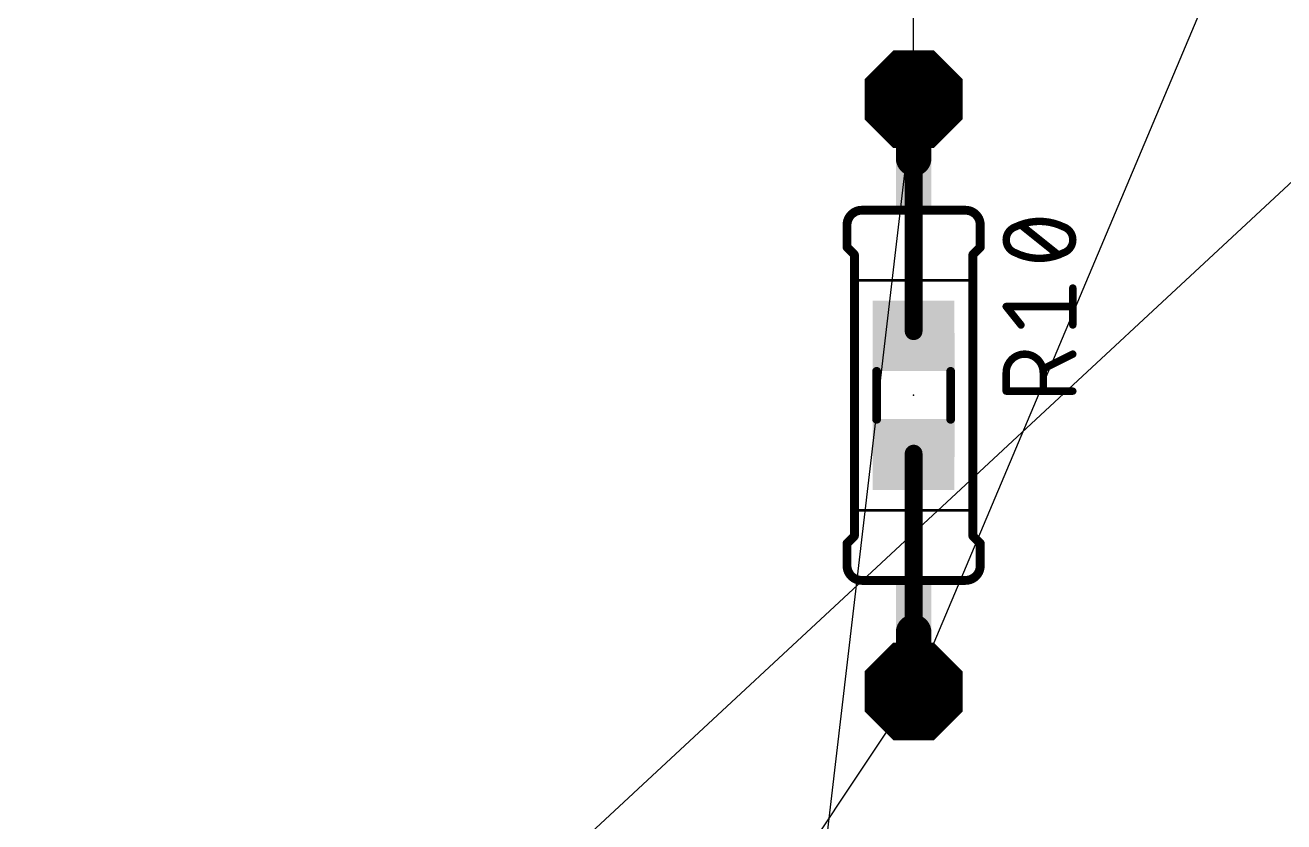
# Model space of a CAD drawing. Extents: x -123 to 102, y -1 to 117.
# Drawn here: x 25.4 to 46.99, y 13 to 26.67 of the extents above; entities that cross this region are included whole.
import ezdxf

# ---------------------------------------------------------------- set-up
doc = ezdxf.new("R2010")
doc.units = 0
for name, color, linetype in [('1', 12, 'CONTINUOUS'), ('17', 110, 'CONTINUOUS'), ('19', 53, 'CONTINUOUS'), ('21', 253, 'CONTINUOUS'), ('23', 53, 'CONTINUOUS'), ('25', 253, 'CONTINUOUS'), ('39', 12, 'CONTINUOUS'), ('51', 253, 'CONTINUOUS')]:
    doc.layers.add(name, color=color, linetype=linetype)

# ---------------------------------------------------------------- blocks, each defined once
blk = doc.blocks.new('RECT')
blk.add_solid([(-0.5, -0.5), (0.5, -0.5), (-0.5, 0.5), (0.5, 0.5)])
blk = doc.blocks.new('OCTAGONP')
at = {"const_width": 0.5}
blk.add_lwpolyline([(-0.25, -0.1036), (-0.25, 0.1036), (-0.1036, 0.25), (0.1036, 0.25), (0.25, 0.1036), (0.25, -0.1036), (0.1036, -0.25), (-0.1036, -0.25), (-0.25, -0.1036), (-0.25, 0.1036)], dxfattribs=at)

msp = doc.modelspace()

# ---------------------------------------------------------------- linework, layer by layer
at = {"layer": '1', "const_width": 0.3048}
for points in [[(40.64, 24.82), (40.64, 21.42)], [(40.64, 19.32), (40.64, 15.22)]]:
    msp.add_lwpolyline(points, dxfattribs=at)
at = {"layer": '1', "const_width": 0.1524}
for points in [[(40.7162, 24.82, 1), (40.5638, 24.82)], [(40.5638, 21.42, 1), (40.7162, 21.42)], [(40.7162, 19.32, 1), (40.5638, 19.32)], [(40.5638, 15.22, 1), (40.7162, 15.22)]]:
    msp.add_lwpolyline(points, format="xyb", dxfattribs=at)
at = {"layer": '19'}
for p, q in [((40.64, 15.24), (65.786, 74.93)), ((25.4, 3.81), (60.96, 36.83)), ((40.64, 25.4), (40.64, 27.94)), ((38.1, 3.81), (40.64, 25.4)), ((33.02, 3.81), (40.64, 15.24))]:
    msp.add_line(p, q, dxfattribs=at)
at = {"layer": '21'}
for points, const_width in [([(39.751, 23.495, 0.4142), (39.497, 23.241)], 0.1524), ([(39.751, 23.5331, 1), (39.751, 23.4569)], 0.0762), ([(39.751, 23.4569, 1), (39.751, 23.5331)], 0.0762), ([(41.783, 23.241, 0.4142), (41.529, 23.495)], 0.1524), ([(41.529, 23.5331, 1), (41.529, 23.4569)], 0.0762), ([(41.529, 23.4569, 1), (41.529, 23.5331)], 0.0762), ([(39.5351, 23.241, 1), (39.4589, 23.241)], 0.0762), ([(41.8211, 23.241, 1), (41.7449, 23.241)], 0.0762), ([(39.4589, 23.241, 1), (39.5351, 23.241)], 0.0762), ([(41.7449, 23.241, 1), (41.8211, 23.241)], 0.0762), ([(39.4589, 22.86, 1), (39.5351, 22.86)], 0.0762), ([(39.5239, 22.8869, 1), (39.4701, 22.8331)], 0.0762), ([(41.7449, 22.86, 1), (41.8211, 22.86)], 0.0762), ([(41.8099, 22.8331, 1), (41.7561, 22.8869)], 0.0762), ([(39.6621, 22.733, 1), (39.5859, 22.733)], 0.0762), ([(39.5971, 22.7061, 1), (39.6509, 22.7599)], 0.0762), ([(41.6941, 22.733, 1), (41.6179, 22.733)], 0.0762), ([(41.6291, 22.7599, 1), (41.6829, 22.7061)], 0.0762), ([(39.5859, 17.907, 1), (39.6621, 17.907)], 0.0762), ([(39.6509, 17.8801, 1), (39.5971, 17.9339)], 0.0762), ([(41.6179, 17.907, 1), (41.6941, 17.907)], 0.0762), ([(41.6829, 17.9339, 1), (41.6291, 17.8801)], 0.0762), ([(39.5351, 17.78, 1), (39.4589, 17.78)], 0.0762), ([(39.4701, 17.8069, 1), (39.5239, 17.7531)], 0.0762), ([(41.8211, 17.78, 1), (41.7449, 17.78)], 0.0762), ([(41.7561, 17.7531, 1), (41.8099, 17.8069)], 0.0762), ([(39.497, 17.399, 0.4142), (39.751, 17.145)], 0.1524), ([(39.5351, 17.399, 1), (39.4589, 17.399)], 0.0762), ([(39.4589, 17.399, 1), (39.5351, 17.399)], 0.0762), ([(41.529, 17.145, 0.4142), (41.783, 17.399)], 0.1524), ([(41.8211, 17.399, 1), (41.7449, 17.399)], 0.0762), ([(41.7449, 17.399, 1), (41.8211, 17.399)], 0.0762), ([(39.751, 17.1831, 1), (39.751, 17.1069)], 0.0762), ([(39.751, 17.1069, 1), (39.751, 17.1831)], 0.0762), ([(41.529, 17.1831, 1), (41.529, 17.1069)], 0.0762), ([(41.529, 17.1069, 1), (41.529, 17.1831)], 0.0762)]:
    msp.add_lwpolyline(points, format="xyb", dxfattribs=dict(at, const_width=const_width))
at = {"layer": '21', "const_width": 0.1524}
for points in [[(39.751, 23.495), (41.529, 23.495)], [(39.497, 23.241), (39.497, 22.86)], [(41.783, 23.241), (41.783, 22.86)], [(39.624, 22.733), (39.497, 22.86)], [(41.656, 22.733), (41.783, 22.86)], [(39.624, 17.907), (39.624, 22.733)], [(41.656, 17.907), (41.656, 22.733)], [(39.624, 17.907), (39.497, 17.78)], [(41.656, 17.907), (41.783, 17.78)], [(39.497, 17.399), (39.497, 17.78)], [(41.783, 17.399), (41.783, 17.78)], [(39.751, 17.145), (41.529, 17.145)]]:
    msp.add_lwpolyline(points, dxfattribs=at)
at = {"layer": '23'}
msp.add_point((40.64, 20.32), dxfattribs=at)
at = {"layer": '25'}
for points, const_width in [([(42.799, 23.3045, 0.1139), (42.3863, 23.2093)], 0.127), ([(43.2118, 23.2093, 0.1139), (42.799, 23.3045)], 0.127), ([(42.799, 23.3362, 1), (42.799, 23.2728)], 0.0635), ([(42.799, 23.2728, 1), (42.799, 23.3362)], 0.0635), ([(42.3863, 23.2093, 0.3205), (42.2275, 22.987)], 0.127), ([(42.3723, 23.2378, 1), (42.4002, 23.1807)], 0.0635), ([(42.3965, 23.1792, 1), (42.376, 23.2393)], 0.0635), ([(42.5013, 23.2658, 1), (42.4617, 23.2162)], 0.0635), ([(43.222, 23.2393, 1), (43.2015, 23.1792)], 0.0635), ([(43.3705, 22.987, 0.3205), (43.2118, 23.2093)], 0.127), ([(43.1978, 23.1807, 1), (43.2257, 23.2378)], 0.0635), ([(42.2593, 22.987, 1), (42.1957, 22.987)], 0.0635), ([(42.1957, 22.987, 1), (42.2593, 22.987)], 0.0635), ([(42.2275, 22.987, 0.3205), (42.3863, 22.7647)], 0.127), ([(43.2118, 22.7647, 0.3205), (43.3705, 22.987)], 0.127), ([(43.4023, 22.987, 1), (43.3387, 22.987)], 0.0635), ([(43.3387, 22.987, 1), (43.4023, 22.987)], 0.0635), ([(42.4002, 22.7933, 1), (42.3723, 22.7362)], 0.0635), ([(42.3863, 22.7647, 0.1139), (42.799, 22.6695)], 0.127), ([(42.376, 22.7347, 1), (42.3965, 22.7948)], 0.0635), ([(42.799, 22.6695, 0.1139), (43.2118, 22.7647)], 0.127), ([(42.799, 22.7012, 1), (42.799, 22.6378)], 0.0635), ([(42.799, 22.6378, 1), (42.799, 22.7012)], 0.0635), ([(43.0967, 22.7082, 1), (43.1363, 22.7578)], 0.0635), ([(43.2015, 22.7948, 1), (43.222, 22.7347)], 0.0635), ([(43.2257, 22.7362, 1), (43.1978, 22.7933)], 0.0635), ([(43.4023, 22.1615, 1), (43.3387, 22.1615)], 0.0635), ([(42.2275, 21.8758, 1), (42.2275, 21.8123)], 0.0635), ([(42.2523, 21.8638, 1), (42.2027, 21.8242)], 0.0635), ([(43.3705, 21.8123, 1), (43.3705, 21.8758)], 0.0635), ([(42.4567, 21.5067, 1), (42.5063, 21.5463)], 0.0635), ([(43.3387, 21.5265, 1), (43.4023, 21.5265)], 0.0635), ([(42.8625, 20.7093, 1), (42.2275, 20.7093)], 0.127), ([(43.3847, 20.9984, 1), (43.3563, 21.0552)], 0.0635), ([(42.2593, 20.7093, 1), (42.1957, 20.7093)], 0.0635), ([(42.1957, 20.7093, 1), (42.2593, 20.7093)], 0.0635), ([(42.8483, 20.8012, 1), (42.8767, 20.7444)], 0.0635), ([(42.8943, 20.7093, 1), (42.8308, 20.7093)], 0.0635), ([(42.8308, 20.7093, 1), (42.8943, 20.7093)], 0.0635), ([(42.1957, 20.3918, 1), (42.2593, 20.3918)], 0.0635), ([(42.2275, 20.4235, 1), (42.2275, 20.36)], 0.0635), ([(42.8308, 20.3918, 1), (42.8943, 20.3918)], 0.0635), ([(43.3705, 20.36, 1), (43.3705, 20.4235)], 0.0635)]:
    msp.add_lwpolyline(points, format="xyb", dxfattribs=dict(at, const_width=const_width))
at = {"layer": '25', "const_width": 0.127}
for points in [[(43.1165, 22.733), (42.4815, 23.241)], [(43.3705, 21.5265), (43.3705, 22.1615)], [(42.4815, 21.5265), (42.2275, 21.844)], [(42.2275, 21.844), (43.3705, 21.844)], [(43.3705, 21.0268), (42.8625, 20.7728)], [(42.2275, 20.3918), (42.2275, 20.7093)], [(42.8625, 20.7093), (42.8625, 20.3918)], [(43.3705, 20.3918), (42.2275, 20.3918)]]:
    msp.add_lwpolyline(points, dxfattribs=at)
at = {"layer": '39', "const_width": 0.0508}
for points in [[(39.657, 18.347), (39.657, 22.293)], [(39.657, 22.293), (41.623, 22.293)], [(41.623, 22.293), (41.623, 18.347)], [(41.623, 18.347), (39.657, 18.347)]]:
    msp.add_lwpolyline(points, dxfattribs=at)
at = {"layer": '39', "const_width": 0.0254}
for points in [[(39.6697, 22.293, 1), (39.6443, 22.293)], [(39.657, 22.3057, 1), (39.657, 22.2803)], [(41.6357, 22.293, 1), (41.6103, 22.293)], [(41.623, 22.2803, 1), (41.623, 22.3057)], [(39.657, 18.3597, 1), (39.657, 18.3343)], [(39.6443, 18.347, 1), (39.6697, 18.347)], [(41.6103, 18.347, 1), (41.6357, 18.347)], [(41.623, 18.3343, 1), (41.623, 18.3597)]]:
    msp.add_lwpolyline(points, format="xyb", dxfattribs=at)
at = {"layer": '51'}
for points, const_width in [([(40.64, 25.4), (40.64, 24.384)], 0.6096), ([(40.005, 20.73), (40.005, 19.91)], 0.1524), ([(41.275, 20.73), (41.275, 19.91)], 0.1524), ([(40.64, 15.24), (40.64, 16.256)], 0.6096)]:
    msp.add_lwpolyline(points, dxfattribs=dict(at, const_width=const_width))
for points, const_width in [([(40.7924, 25.4, 1), (40.4876, 25.4)], 0.3048), ([(40.4876, 24.384, 1), (40.7924, 24.384)], 0.3048), ([(40.0431, 20.73, 1), (39.9669, 20.73)], 0.0762), ([(41.3131, 20.73, 1), (41.2369, 20.73)], 0.0762), ([(39.9669, 19.91, 1), (40.0431, 19.91)], 0.0762), ([(41.2369, 19.91, 1), (41.3131, 19.91)], 0.0762), ([(40.7924, 16.256, 1), (40.4876, 16.256)], 0.3048), ([(40.4876, 15.24, 1), (40.7924, 15.24)], 0.3048)]:
    msp.add_lwpolyline(points, format="xyb", dxfattribs=dict(at, const_width=const_width))

# ---------------------------------------------------------------- block references
at = {"layer": '1', "xscale": 1.2, "yscale": 1.4, "rotation": 270}
for p in [(40.64, 21.3454), (40.64, 19.2946)]:
    msp.add_blockref('RECT', p, dxfattribs=at)
at = {"layer": '17', "xscale": 1.6764, "yscale": 1.6764, "rotation": 270}
for p in [(40.64, 25.4), (40.64, 25.4), (40.64, 15.24), (40.64, 15.24)]:
    msp.add_blockref('OCTAGONP', p, dxfattribs=at)
at = {"layer": '21', "rotation": 270}
for p, xscale, yscale in [((40.64, 23.9268), 0.8636, 0.6096), ((40.6415, 21.0618), 0.65, 1.4), ((40.6415, 19.5886), 0.65, 1.4), ((40.64, 16.7132), 0.8636, 0.6096)]:
    msp.add_blockref('RECT', p, dxfattribs=dict(at, xscale=xscale, yscale=yscale))

doc.saveas('drawing.dxf')
